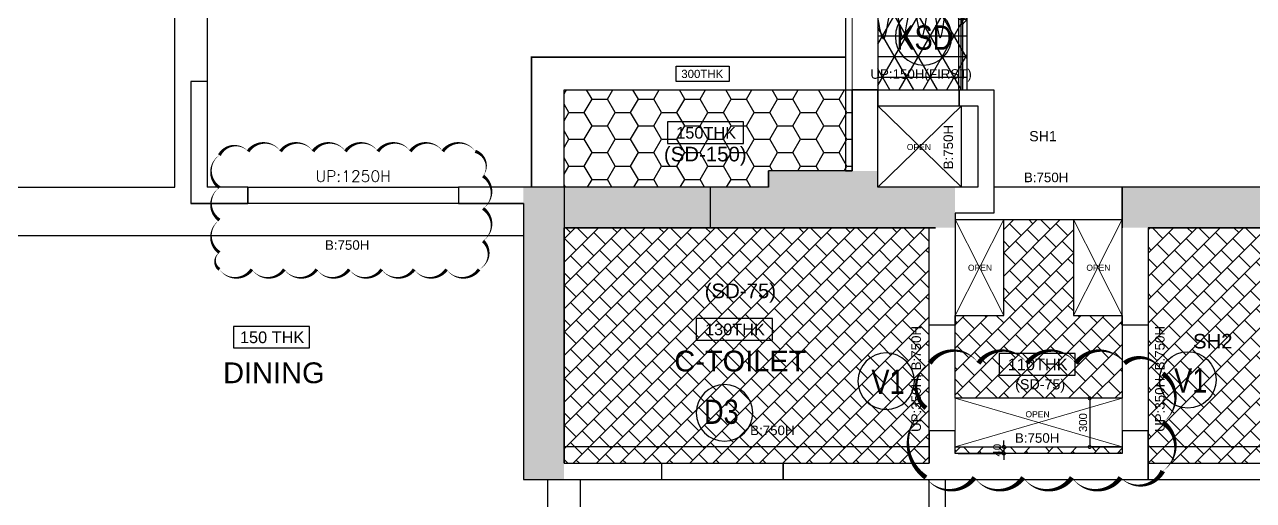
# Model space of a CAD drawing. Header units: millimetres. Extents: x 1124992 to 1258557, y -5767803 to -5695799.
# Drawn here: x 1236621 to 1244196, y -5761888 to -5758958 of the extents above; entities that cross this region are included whole.
import ezdxf
from ezdxf.enums import TextEntityAlignment as Align

# ---------------------------------------------------------------- set-up
doc = ezdxf.new("R2010")
doc.units = ezdxf.units.MM
doc.header["$LTSCALE"] = 1000
doc.header["$MEASUREMENT"] = 0
for name, pattern in [('AUDIT_D_120904163729-0', [0]), ('CONTINOUS', [0]), ('DASHED', [19.05, 12.7, -6.35]), ('HIDDEN', [0.375, 0.25, -0.125]), ('HIDDENX2', [19.05, 12.7, -6.35])]:
    doc.linetypes.add(name, pattern=pattern)
doc.layers.get('0').update_dxf_attribs({"linetype": 'AUDIT_D_120904163729-0'})
for name, color, linetype in [('2-CHANGE 191024-khan', 4, 'Continuous'), ('202_WALL', 7, 'Continuous'), ('203_BEAM', 6, 'DASHED'), ('204_역BEAM', 4, 'Continuous'), ('205_BALCONY', 4, 'Continuous'), ('206_OPEN', 5, 'Continuous'), ('210-DRIP MOULD', 5, 'HIDDEN'), ('210_ROOM NAME', 2, 'Continuous'), ('210_SLAB THK', 2, 'Continuous'), ('216_SLAB DN -150', 81, 'CONTINOUS'), ('216_SLAB DN -620', 181, 'Continuous'), ('216_SLAB DN -75', 11, 'Continuous'), ('216_SLAB SLOPE', 40, 'Continuous'), ('221_BEAM문자', 6, 'Continuous'), ('222_역BEAM문자', 4, 'Continuous'), ('223_발코니문자', 4, 'Continuous'), ('260_Window door symbol', 125, 'Continuous'), ('FOLDED SLAB', 1, 'HIDDEN'), ('T8(T9 IS SIMILAR) - DIMENSION & TEXTING$0$a-window-no', 125, 'Continuous'), ('T8_TYPICAL COLUMNS$0$A-SHEAR WALL THICKENING', 3, 'Continuous')]:
    doc.layers.add(name, color=color, linetype=linetype)
doc.layers.add('T8_REFUGE COLUMNS$0$COL-HATCH', color=7, linetype='Continuous', lineweight=25, true_color=0xa3a3a3)
doc.layers.add('T8_TYPICAL COLUMNS$0$$0$COL-HATCH', color=7, linetype='Continuous', lineweight=25, true_color=0xa3a3a3)
doc.styles.add('arial', font='sanss___.ttf')
doc.styles.add('csmD2007Romans', font='romans.shx', dxfattribs={"bigfont": 'whtmtxt.shx'})
doc.styles.add('T8(T9 IS SIMILAR) - DIMENSION & TEXTING$0$LODHA STANDERD', font='sanss___.ttf')
doc.dimstyles.new('아파트_소', dxfattribs={"dimtxt": 50, "dimasz": 40, "dimexe": 12, "dimexo": 20, "dimgap": 15, "dimtad": 1, "dimtoh": 1, "dimrnd": 0.5, "dimdsep": 46, "dimtxsty": 'arial', "dimblk": 'DOTSMALL', "dimcen": 20, "dimclrd": 3, "dimclre": 3, "dimclrt": 3, "dimazin": 0, "dimtfac": 1, "dimtix": 1, "dimtmove": 2, "dimatfit": 3, "dimfxl": 1.5, "dimtolj": 1, "dimarcsym": 0})

# ---------------------------------------------------------------- blocks, each defined once
blk = doc.blocks.new('T8(T9 IS SIMILAR) - DIMENSION & TEXTING$0$WINDOW TAG')
at = {"layer": 'T8(T9 IS SIMILAR) - DIMENSION & TEXTING$0$a-window-no'}
blk.add_circle((0, 0), 174.1, dxfattribs=at)
at = {"layer": 'T8(T9 IS SIMILAR) - DIMENSION & TEXTING$0$a-window-no', "style": 'T8(T9 IS SIMILAR) - DIMENSION & TEXTING$0$LODHA STANDERD'}
blk.add_attdef('WINDOW', text='', height=150, dxfattribs=at).set_placement((11.3, 2.8), align=Align.MIDDLE_CENTER)
blk = doc.blocks.new('A$C0C2415B0')
at = {"layer": '216_SLAB SLOPE', "color": 6}
for p, q in [((60.2, 0), (42.1, 16.4)), ((42.1, 16.4), (78.3, 16.4)), ((60.2, 0), (78.3, 16.4))]:
    blk.add_line(p, q, dxfattribs=at)
blk.add_lwpolyline([(60.2, 27.5), (60.2, 0)], dxfattribs=at)
blk.add_open_spline([(60.2, 288.5), (103.1, 281.5), (176.1, 264.5), (-111.2, 237.5), (237.8, 207.5), (-119.2, 177.6), (239.9, 147.3), (-119.3, 118.2), (238.3, 85.1), (-59.3, 69.3), (29.1, 38.4), (60.2, 27.5)], degree=3, knots=[61.866951, 61.866951, 61.866951, 61.866951, 206.155281, 412.310563, 618.465844, 824.621125, 1030.776406, 1236.931688, 1443.086969, 1649.24225, 1761.045649, 1761.045649, 1761.045649, 1761.045649], dxfattribs=at)
blk = doc.blocks.new('_DotSmall')
at = {"color": 0, "linetype": 'ByBlock', "const_width": 0.5}
blk.add_lwpolyline([(-0.0625, 0, 1), (0.0625, 0, 1)], format="xyb", close=True, dxfattribs=at)
blk = doc.blocks.new('*D45')
at = {"layer": '2-CHANGE 191024-khan', "color": 3, "linetype": 'ByBlock', "lineweight": -2, "transparency": 16777216}
for p, q in [((1242657.6, -5761559), (1242657.6, -5761519)), ((1242376.8, -5761559), (1242669.6, -5761559)), ((1242376.8, -5761599), (1242669.6, -5761599)), ((1242657.6, -5761559), (1242657.6, -5761599)), ((1242657.6, -5761599), (1242657.6, -5761639))]:
    blk.add_line(p, q, dxfattribs=at)
at = {"layer": '2-CHANGE 191024-khan', "color": 3, "linetype": 'ByBlock', "lineweight": -2, "transparency": 16777216, "xscale": 40, "yscale": 40, "zscale": 40}
for p, rotation in [((1242657.6, -5761559), 270), ((1242657.6, -5761599), 90)]:
    blk.add_blockref('_DotSmall', p, dxfattribs=dict(at, rotation=rotation))
at = {"layer": '2-CHANGE 191024-khan', "color": 3, "linetype": 'ByBlock', "transparency": 16777216, "insert": (1242616.8, -5761579), "char_height": 50, "attachment_point": 5, "rotation": 90, "style": 'arial'}
blk.add_mtext('\\A1;40', dxfattribs=at)
blk = doc.blocks.new('*D46')
at = {"layer": '2-CHANGE 191024-khan', "color": 3, "linetype": 'ByBlock', "lineweight": -2, "transparency": 16777216}
for p, q in [((1243366.7, -5761259), (1243174.5, -5761259)), ((1243186.5, -5761259), (1243186.5, -5761559)), ((1243366.7, -5761559), (1243174.5, -5761559))]:
    blk.add_line(p, q, dxfattribs=at)
at = {"layer": '2-CHANGE 191024-khan', "color": 3, "linetype": 'ByBlock', "lineweight": -2, "transparency": 16777216, "xscale": 40, "yscale": 40, "zscale": 40}
for p, rotation in [((1243186.5, -5761259), 90), ((1243186.5, -5761559), 270)]:
    blk.add_blockref('_DotSmall', p, dxfattribs=dict(at, rotation=rotation))
at = {"layer": '2-CHANGE 191024-khan', "color": 3, "linetype": 'ByBlock', "transparency": 16777216, "insert": (1243145.7, -5761409), "char_height": 50, "attachment_point": 5, "rotation": 90, "style": 'arial'}
blk.add_mtext('\\A1;300', dxfattribs=at)

msp = doc.modelspace()

# ---------------------------------------------------------------- hatches: boundary and pattern name
at = {"layer": '216_SLAB DN -150'}
h = msp.add_hatch(dxfattribs=at)
h.set_pattern_fill('HONEY', color=95, scale=30)
h.set_pattern_definition([(0, (1205400.26, -5568784.796), (142.875, 82.48892), [95.25, -190.5]), (120, (1205400.26, -5568784.796), (-142.875, 82.48892), [95.25, -190.5]), (60, (1205400.26, -5568784.796), (3e-07, 164.97784), [-190.5, 95.25])])
h.paths.add_polyline_path([(1241721.75, -5759359.027), (1241721.75, -5759859.027), (1241206.75, -5759859.027), (1241206.75, -5759959.027), (1239946.726, -5759959.027), (1239946.726, -5759359.027)])
at = {"layer": '216_SLAB DN -620'}
h = msp.add_hatch(dxfattribs=at)
h.set_pattern_fill('NET3', color=256, scale=40)
h.set_pattern_definition([(0, (1275419.73, -5641044.68), (0, 127), []), (60, (1275419.73, -5641044.68), (-109.98523, 63.5), []), (120, (1275419.73, -5641044.68), (-109.98523, -63.5), [])])
h.paths.add_polyline_path([(1241881.75, -5759359.027), (1241881.75, -5757509.027), (1242431.726, -5757509.027), (1242431.726, -5759359.027)])
at = {"layer": '216_SLAB DN -75'}
h = msp.add_hatch(dxfattribs=at)
h.set_pattern_fill('AR-B88', color=15, scale=0.5, angle=45)
h.set_pattern_definition([(45, (1218410.21, -5775414.92), (-71.84205, 71.84205), []), (135, (1218410.21, -5775414.915), (-107.76307, 35.921024), [101.6, -101.6])])
h.paths.add_polyline_path([(1242356.75, -5761259.027), (1243386.653, -5761259.027), (1243386.653, -5760749.027), (1243086.653, -5760749.027), (1243086.653, -5760159.027), (1242656.75, -5760159.027), (1242656.75, -5760749.027), (1242356.75, -5760749.027)])
h = msp.add_hatch(dxfattribs=at)
h.set_pattern_fill('AR-B88', color=15, scale=0.5, angle=45)
h.set_pattern_definition([(45, (1300225.72, -5646979.68), (-71.84205, 71.84205), []), (135, (1300225.725, -5646979.684), (-107.763073, 35.921024), [101.6, -101.6])])
h.paths.add_polyline_path([(1242196.75, -5761659.027), (1239946.726, -5761659.027), (1239946.726, -5761086.527), (1239946.726, -5760209.027), (1242196.75, -5760209.027)])
h = msp.add_hatch(dxfattribs=at)
h.set_pattern_fill('AR-B88', color=15, scale=0.5, angle=45)
h.set_pattern_definition([(45, (1296585.8, -5646979.68), (-71.84205, 71.84205), []), (135, (1296585.8, -5646979.684), (-107.763073, 35.921024), [101.6, -101.6])])
h.paths.add_polyline_path([(1245996.653, -5761659.027), (1243546.653, -5761659.027), (1243546.653, -5761086.527), (1243546.653, -5760209.027), (1245996.653, -5760209.027)])
h = msp.add_hatch(dxfattribs=at)
h.set_pattern_fill('AR-B88', color=15, scale=0.5, angle=45)
h.set_pattern_definition([(45, (1205400.26, -5775414.92), (-71.84205, 71.84205), []), (135, (1205400.26, -5775414.915), (-107.763073, 35.921024), [101.6, -101.6])])
h.paths.add_polyline_path([(1243386.653, -5761559.027), (1242356.75, -5761559.027), (1242356.75, -5761599.027), (1243386.653, -5761599.027)])
at = {"layer": 'T8_REFUGE COLUMNS$0$COL-HATCH', "linetype": 'ByBlock'}
h = msp.add_hatch(color=256, dxfattribs=at)
h.dxf.hatch_style = 1
h.paths.add_polyline_path([(1239696.726, -5761759.027), (1239946.726, -5761759.027), (1239946.726, -5759959.027), (1239696.726, -5759959.027)])
h = msp.add_hatch(color=256, dxfattribs=at)
h.dxf.hatch_style = 1
h.paths.add_polyline_path([(1242356.726, -5759959.027), (1240846.726, -5759959.027), (1240846.726, -5760209.027), (1242356.726, -5760209.027)])
h = msp.add_hatch(color=256, dxfattribs=at)
h.dxf.hatch_style = 1
h.paths.add_polyline_path([(1245996.726, -5760209.027), (1243386.726, -5760209.027), (1243386.726, -5759959.027), (1245996.726, -5759959.027)])
at = {"layer": 'T8_TYPICAL COLUMNS$0$$0$COL-HATCH', "linetype": 'ByBlock'}
h = msp.add_hatch(color=256, dxfattribs=at)
h.dxf.hatch_style = 1
h.paths.add_polyline_path([(1230376.726, -5760209.027), (1232786.726, -5760209.027), (1232786.726, -5759959.027), (1230376.726, -5759959.027)])
h.paths.add_polyline_path([(1239946.726, -5759959.027), (1242356.726, -5759959.027), (1242356.726, -5760209.027), (1239946.726, -5760209.027)])
at = {"layer": 'T8_TYPICAL COLUMNS$0$A-SHEAR WALL THICKENING', "linetype": 'ByBlock'}
h = msp.add_hatch(color=31, dxfattribs=at)
h.dxf.hatch_style = 1
h.paths.add_polyline_path([(1241206.75, -5759859.027), (1241881.75, -5759859.027), (1241881.75, -5759959.027), (1241206.75, -5759959.027)])

# ---------------------------------------------------------------- linework, layer by layer
at = {"layer": '2-CHANGE 191024-khan', "linetype": 'ByBlock'}
for points in [[(1237822.502, -5760465.642, 0, 20, 0.52056705), (1238022.502, -5760465.642, 0, 20, 0.52056705), (1238222.502, -5760465.642, 0, 20, 0.52056705), (1238422.502, -5760465.642, 0, 20, 0.52056705), (1238622.502, -5760465.642, 0, 20, 0.52056705), (1238822.502, -5760465.642, 0, 20, 0.52056705), (1239022.502, -5760465.642, 0, 20, 0.52056705), (1239222.502, -5760465.642, 0, 20, 0.52056705), (1239422.502, -5760465.642, 0, 20, 0.52056705), (1239447.461, -5760290.601, 0, 20, 0.52056705), (1239447.461, -5760090.601, 0, 20, 0.52056705), (1239447.461, -5759890.601, 0, 20, 0.52056705), (1239399.253, -5759738.81, 0, 20, 0.52056705), (1239199.253, -5759738.81, 0, 20, 0.52056705), (1238999.253, -5759738.81, 0, 20, 0.52056705), (1238799.253, -5759738.81, 0, 20, 0.52056705), (1238599.253, -5759738.81, 0, 20, 0.52056705), (1238399.253, -5759738.81, 0, 20, 0.52056705), (1238199.253, -5759738.81, 0, 20, 0.52056705), (1237999.253, -5759738.81, 0, 20, 0.52056705), (1237822.502, -5759762.059, 0, 20, 0.52056705), (1237822.502, -5759962.059, 0, 20, 0.52056705), (1237822.502, -5760162.059, 0, 20, 0.52056705), (1237822.502, -5760362.059, 0, 20, 0.52056705)], [(1242177.152, -5761747.471, 0, 30, 0.52056705), (1242477.152, -5761747.471, 0, 30, 0.52056705), (1242777.152, -5761747.471, 0, 30, 0.52056705), (1243077.152, -5761747.471, 0, 30, 0.52056705), (1243377.152, -5761747.471, 0, 30, 0.52056705), (1243637.077, -5761707.395, 0, 30, 0.52056705), (1243637.077, -5761407.395, 0, 30, 0.52056705), (1243637.077, -5761107.395, 0, 30, 0.52056705), (1243400.714, -5761043.758, 0, 30, 0.52056705), (1243100.714, -5761043.758, 0, 30, 0.52056705), (1242800.714, -5761043.758, 0, 30, 0.52056705), (1242500.714, -5761043.758, 0, 30, 0.52056705), (1242200.714, -5761043.758, 0, 30, 0.52056705), (1242177.152, -5761320.197, 0, 30, 0.52056705)]]:
    msp.add_lwpolyline(points, format="xyseb", close=True, dxfattribs=at)
at = {"layer": '202_WALL', "linetype": 'ByBlock'}
for p, q in [((1237646.726, -5759309.027), (1237646.726, -5760059.027)), ((1237746.726, -5759309.027), (1237646.726, -5759309.027)), ((1237746.726, -5759309.027), (1237746.726, -5759959.027)), ((1241721.75, -5759859.027), (1241721.75, -5759359.027)), ((1241881.75, -5759959.027), (1241881.75, -5759359.027)), ((1242381.75, -5759359.027), (1242381.75, -5759459.027)), ((1242381.75, -5759359.027), (1242596.75, -5759359.027)), ((1242596.75, -5759359.027), (1242596.75, -5760119.027)), ((1242381.75, -5759459.027), (1242496.75, -5759459.027)), ((1242496.75, -5759459.027), (1242496.75, -5759959.027)), ((1241721.75, -5759859.027), (1241206.75, -5759859.027)), ((1241206.75, -5759959.027), (1241206.75, -5759859.027)), ((1237996.726, -5759959.027), (1237746.726, -5759959.027)), ((1237996.726, -5759959.027), (1237996.726, -5760059.027)), ((1241206.75, -5759959.027), (1239296.726, -5759959.027)), ((1239296.726, -5759959.027), (1239296.726, -5760059.027)), ((1242496.75, -5759959.027), (1241881.75, -5759959.027)), ((1246246.653, -5759959.027), (1243386.653, -5759959.027)), ((1243386.653, -5759959.027), (1243386.653, -5760209.027)), ((1243386.653, -5760809.027), (1243386.653, -5759959.027)), ((1237996.726, -5760059.027), (1237646.726, -5760059.027)), ((1239696.726, -5760059.027), (1239296.726, -5760059.027)), ((1239696.726, -5760059.027), (1239696.726, -5761759.027)), ((1242596.75, -5760119.027), (1242356.75, -5760119.027)), ((1242356.75, -5760119.027), (1242356.75, -5760809.027)), ((1239946.726, -5760209.027), (1242196.75, -5760209.027)), ((1239946.726, -5761659.027), (1239946.726, -5760209.027)), ((1242196.75, -5760809.027), (1242196.75, -5760209.027)), ((1243546.653, -5760209.027), (1245996.653, -5760209.027)), ((1243546.653, -5760209.027), (1243546.653, -5760809.027)), ((1242356.75, -5760809.027), (1242196.75, -5760809.027)), ((1243546.653, -5760809.027), (1243386.653, -5760809.027)), ((1242356.75, -5761459.027), (1242196.75, -5761459.027)), ((1242196.75, -5761459.027), (1242196.75, -5761659.027)), ((1242356.75, -5761599.027), (1242356.75, -5761459.027)), ((1243546.653, -5761459.027), (1243386.653, -5761459.027)), ((1243386.653, -5761459.027), (1243386.653, -5761599.027)), ((1243546.653, -5761759.027), (1243546.653, -5761459.027)), ((1243386.653, -5761599.027), (1242356.75, -5761599.027)), ((1239946.726, -5761659.027), (1240546.75, -5761659.027)), ((1240546.75, -5761659.027), (1240546.75, -5761759.027)), ((1241296.75, -5761659.027), (1241296.75, -5761759.027)), ((1241296.75, -5761659.027), (1242196.75, -5761659.027)), ((1239696.726, -5761759.027), (1240546.75, -5761759.027)), ((1241296.75, -5761759.027), (1243546.653, -5761759.027))]:
    msp.add_line(p, q, dxfattribs=at)
at = {"layer": '202_WALL', "color": 252, "linetype": 'HIDDENX2'}
for p, q in [((1239946.726, -5759959.027), (1239946.726, -5760209.027)), ((1240846.75, -5759959.027), (1240846.75, -5760209.027))]:
    msp.add_line(p, q, dxfattribs=at)
at = {"layer": '202_WALL', "linetype": 'ByBlock'}
msp.add_lwpolyline([(1241881.75, -5759359.027), (1241721.75, -5759359.027)], dxfattribs=at)
at = {"layer": '203_BEAM', "linetype": 'ByBlock'}
msp.add_line((1243386.653, -5759959.027), (1242596.75, -5759959.027), dxfattribs=at)
at = {"layer": '203_BEAM'}
for points in [[(1235186.726, -5759959.027), (1237546.726, -5759959.027), (1237546.726, -5757509.027), (1237646.726, -5757509.027), (1237646.726, -5758409.027), (1237746.726, -5758409.027), (1237746.726, -5759309.027), (1237646.726, -5759309.027), (1237646.726, -5760059.027), (1237996.726, -5760059.027), (1237996.726, -5759959.027), (1239296.726, -5759959.027), (1239296.726, -5760059.027), (1239696.726, -5760059.027), (1239696.726, -5760259.027), (1233036.726, -5760259.027)], [(1241681.75, -5759859.027), (1241681.75, -5759859.027), (1241721.75, -5759859.027), (1241721.75, -5759359.027), (1241881.75, -5759359.027), (1241881.75, -5759459.027), (1242381.75, -5759459.027), (1242381.75, -5759359.027), (1242431.726, -5759359.027), (1242431.726, -5757509.027), (1241881.75, -5757509.027), (1241881.75, -5757859.027), (1241681.75, -5757859.027), (1241681.75, -5759859.027)], [(1242356.75, -5760159.027), (1243386.653, -5760159.027), (1243386.653, -5759959.027), (1242596.75, -5759959.027), (1242596.75, -5760119.027), (1242356.75, -5760119.027), (1242356.75, -5760159.027)]]:
    msp.add_lwpolyline(points, dxfattribs=at)
for points in [[(1242396.75, -5759459.027), (1242496.75, -5759459.027), (1242496.75, -5759959.027), (1242396.75, -5759959.027)], [(1242196.75, -5761559.027), (1239946.726, -5761559.027), (1239946.726, -5761659.027), (1240546.75, -5761659.027), (1240546.75, -5761759.027), (1241296.75, -5761759.027), (1241296.75, -5761659.027), (1242196.75, -5761659.027)], [(1242356.75, -5761559.027), (1243386.653, -5761559.027), (1243386.653, -5761599.027), (1242356.75, -5761599.027)], [(1244296.726, -5761759.027), (1244296.726, -5761659.027), (1245996.653, -5761659.027), (1245996.653, -5761559.027), (1243546.653, -5761559.027), (1243546.653, -5761759.027)], [(1239846.726, -5761759.027), (1240046.726, -5761759.027), (1240046.726, -5762759.027), (1239846.726, -5762759.027)], [(1242296.75, -5762659.027), (1242196.75, -5762659.027), (1242196.75, -5761759.027), (1242296.75, -5761759.027)]]:
    msp.add_lwpolyline(points, close=True, dxfattribs=at)
at = {"layer": '204_역BEAM', "linetype": 'ByBlock'}
msp.add_lwpolyline([(1237996.726, -5759959.027), (1239296.726, -5759959.027), (1239296.726, -5760059.027), (1237996.726, -5760059.027), (1237996.726, -5759959.027)], dxfattribs=at)
at = {"layer": '205_BALCONY', "linetype": 'Continuous', "lineweight": 0}
for points in [[(1241721.75, -5757859.027), (1241881.75, -5757859.027), (1241881.75, -5759359.027), (1241721.75, -5759359.027)], [(1241881.75, -5759359.027), (1242381.75, -5759359.027), (1242381.75, -5759459.027), (1241881.75, -5759459.027)], [(1242356.75, -5761459.027), (1242196.75, -5761459.027), (1242196.75, -5760809.027), (1242356.75, -5760809.027)], [(1243546.653, -5761459.027), (1243386.653, -5761459.027), (1243386.653, -5760809.027), (1243546.653, -5760809.027)]]:
    msp.add_lwpolyline(points, close=True, dxfattribs=at)
at = {"layer": '206_OPEN', "lineweight": 0}
for points in [[(1242396.75, -5759959.027), (1241881.75, -5759959.027), (1241881.75, -5759459.027), (1242396.75, -5759459.027), (1242396.75, -5759959.027), (1241881.75, -5759459.027), (1242396.75, -5759459.027), (1241881.75, -5759959.027)], [(1242656.75, -5760749.027), (1242356.75, -5760749.027), (1242356.75, -5760159.027), (1242656.75, -5760159.027), (1242656.75, -5760749.027), (1242356.75, -5760159.027), (1242656.75, -5760159.027), (1242356.75, -5760749.027)], [(1243386.653, -5760749.027), (1243086.653, -5760749.027), (1243086.653, -5760159.027), (1243386.653, -5760159.027), (1243386.653, -5760749.027), (1243086.653, -5760159.027), (1243386.653, -5760159.027), (1243086.653, -5760749.027)], [(1242356.75, -5761259.027), (1243386.653, -5761259.027), (1243386.653, -5761559.027), (1242356.75, -5761559.027), (1242356.75, -5761259.027), (1243386.653, -5761559.027), (1242356.75, -5761559.027), (1243386.653, -5761259.027)]]:
    msp.add_lwpolyline(points, dxfattribs=at)
at = {"layer": '210-DRIP MOULD', "linetype": 'DASHED', "lineweight": -3}
msp.add_line((1242391.726, -5757509.027), (1242391.726, -5759359.027), dxfattribs=at)
msp.add_lwpolyline([(1242378.726, -5757509.027), (1242378.726, -5759359.027), (1242404.726, -5759359.027), (1242404.726, -5757509.027)], close=True, dxfattribs=at)
at = {"layer": '210_SLAB THK', "color": 2}
for points in [[(1240637.061, -5759307.754), (1240637.061, -5759215.111), (1240965.142, -5759215.111), (1240965.142, -5759307.754)], [(1241053.228, -5759689.864), (1241053.228, -5759557.517), (1240584.541, -5759557.517), (1240584.541, -5759689.864)], [(1241230.681, -5760900.913), (1241230.681, -5760768.566), (1240761.994, -5760768.566), (1240761.994, -5760900.913)], [(1238378.042, -5760949.444), (1238378.042, -5760817.097), (1237909.355, -5760817.097), (1237909.355, -5760949.444)], [(1243096.828, -5761116.348), (1243096.828, -5760984), (1242628.141, -5760984), (1242628.141, -5761116.348)]]:
    msp.add_lwpolyline(points, close=True, dxfattribs=at)
at = {"layer": '216_SLAB DN -150'}
msp.add_lwpolyline([(1241721.75, -5759359.027), (1241721.75, -5759859.027), (1241206.75, -5759859.027), (1241206.75, -5759859.027), (1241206.75, -5759859.027), (1241206.75, -5759959.027), (1239946.726, -5759959.027), (1239946.726, -5759359.027), (1241721.75, -5759359.027)], dxfattribs=at)
at = {"layer": '216_SLAB DN -620', "color": 192}
msp.add_lwpolyline([(1241881.75, -5759359.027), (1242431.726, -5759359.027), (1242431.726, -5757509.027), (1241881.75, -5757509.027)], close=True, dxfattribs=at)
at = {"layer": '216_SLAB DN -75'}
msp.add_lwpolyline([(1242656.75, -5760159.027), (1243086.653, -5760159.027), (1243086.653, -5760749.027), (1243386.653, -5760749.027), (1243386.653, -5761259.027), (1242356.75, -5761259.027), (1242356.75, -5760749.027), (1242656.75, -5760749.027), (1242656.75, -5760159.027)], dxfattribs=at)
for points in [[(1242236.75, -5760209.027), (1239946.726, -5760209.027), (1239946.726, -5760209.027), (1239946.726, -5760209.027), (1239946.726, -5761659.027), (1239946.726, -5761659.027), (1239946.726, -5761659.027), (1242196.75, -5761659.027), (1242196.75, -5760209.027)], [(1245996.653, -5760209.027), (1243546.653, -5760209.027), (1243546.653, -5760209.027), (1243546.653, -5760209.027), (1243546.653, -5761659.027), (1243546.653, -5761659.027), (1243546.653, -5761659.027), (1245996.653, -5761659.027), (1245996.653, -5760209.027)], [(1242356.75, -5761559.027), (1243386.653, -5761559.027), (1243386.653, -5761599.027), (1242356.75, -5761599.027)]]:
    msp.add_lwpolyline(points, close=True, dxfattribs=at)
at = {"layer": 'FOLDED SLAB', "linetype": 'HIDDENX2', "const_width": 10}
msp.add_lwpolyline([(1241681.75, -5759159.027), (1239746.726, -5759159.027), (1239746.726, -5759959.027)], dxfattribs=at)

# ---------------------------------------------------------------- block references
at = {"layer": '216_SLAB SLOPE', "xscale": -1.906312773688221, "yscale": 1.906312773688221, "zscale": 1.906312773688221, "rotation": 90}
msp.add_blockref('A$C0C2415B0', (1242431.726, -5758810.853), dxfattribs=at)
at = {"layer": '260_Window door symbol'}
ref = msp.add_blockref('T8(T9 IS SIMILAR) - DIMENSION & TEXTING$0$WINDOW TAG', (1242162.879, -5759032.898), dxfattribs=dict(at, xscale=-1, rotation=180))
ref.add_attrib('WINDOW', 'KSD', dxfattribs={"layer": 'T8(T9 IS SIMILAR) - DIMENSION & TEXTING$0$a-window-no', "height": 150, "style": 'T8(T9 IS SIMILAR) - DIMENSION & TEXTING$0$LODHA STANDERD', "width": 0.8}).set_placement((1242167.313, -5759038.158), align=Align.MIDDLE_CENTER)
ref = msp.add_blockref('T8(T9 IS SIMILAR) - DIMENSION & TEXTING$0$WINDOW TAG', (1241932.131, -5761154.588, 0), dxfattribs=dict(at, xscale=-1, rotation=180))
ref.add_attrib('WINDOW', 'V1', dxfattribs={"layer": 'T8(T9 IS SIMILAR) - DIMENSION & TEXTING$0$a-window-no', "height": 150, "style": 'T8(T9 IS SIMILAR) - DIMENSION & TEXTING$0$LODHA STANDERD', "width": 0.8}).set_placement((1241943.478, -5761157.379, 0), align=Align.MIDDLE_CENTER)
ref = msp.add_blockref('T8(T9 IS SIMILAR) - DIMENSION & TEXTING$0$WINDOW TAG', (1243791.398, -5761146.455, 0), dxfattribs=dict(at, rotation=180))
ref.add_attrib('WINDOW', 'V1', dxfattribs={"layer": 'T8(T9 IS SIMILAR) - DIMENSION & TEXTING$0$a-window-no', "height": 150, "style": 'T8(T9 IS SIMILAR) - DIMENSION & TEXTING$0$LODHA STANDERD', "width": 0.8}).set_placement((1243809.352, -5761149.246, 0), align=Align.MIDDLE_CENTER)
ref = msp.add_blockref('T8(T9 IS SIMILAR) - DIMENSION & TEXTING$0$WINDOW TAG', (1240935.565, -5761349.489), dxfattribs=dict(at, xscale=-1))
ref.add_attrib('WINDOW', 'D3', dxfattribs={"layer": 'T8(T9 IS SIMILAR) - DIMENSION & TEXTING$0$a-window-no', "height": 150, "style": 'T8(T9 IS SIMILAR) - DIMENSION & TEXTING$0$LODHA STANDERD', "width": 0.8}).set_placement((1240916.152, -5761341.966), align=Align.MIDDLE_CENTER)

# ---------------------------------------------------------------- texts
at = {"layer": '206_OPEN', "linetype": 'Continuous', "lineweight": 0, "style": 'arial'}
for p in [(1242059.459, -5759730.615), (1242436.19, -5760474.157), (1243166.092, -5760474.157), (1242790.841, -5761376.495)]:
    msp.add_text('OPEN', height=37.5, dxfattribs=at).set_placement(p)
at = {"layer": '210_ROOM NAME', "style": 'arial'}
for s, p in [('C-TOILET', (1240626.239, -5761094.218)), ('DINING', (1237845.189, -5761166.506))]:
    msp.add_text(s, height=128, dxfattribs=at).set_placement(p)
at = {"layer": '210_ROOM NAME', "attachment_point": 9, "style": 'arial'}
for s, insert, char_height, width in [('SH1', (1242984.197, -5759677.501, 0), 62.72, 1714.6891), ('SH2', (1244066.955, -5760953.891, 0), 89.6, 2449.55586)]:
    msp.add_mtext(s, dxfattribs=dict(at, insert=insert, char_height=char_height, width=width))
at = {"layer": '210_SLAB THK', "color": 2, "attachment_point": 8, "line_spacing_factor": 0.94556, "style": 'arial'}
for s, insert, char_height, width in [('300THK', (1240798.535, -5759287.672), 50.4, 372.33), ('150THK', (1240822.551, -5759661.174), 72, 531.9), ('150 THK', (1238147.365, -5760920.755), 72, 531.9), ('130THK', (1241000.004, -5760872.224), 72, 531.9), ('110THK', (1242866.151, -5761087.658), 72, 531.9)]:
    msp.add_mtext(s, dxfattribs=dict(at, insert=insert, char_height=char_height, width=width))
at = {"layer": '216_SLAB SLOPE', "line_spacing_factor": 0.96736, "style": 'arial'}
for s, insert, char_height, attachment_point in [('{\\C6;(SD-150)}', (1240817.087, -5759710.5), 90, 2), ('{\\C6;(SD-75)}', (1241033.666, -5760670.019), 90, 8), ('{\\C6;(SD-75)}', (1242881.192, -5761223.886), 63, 8)]:
    msp.add_mtext(s, dxfattribs=dict(at, insert=insert, char_height=char_height, attachment_point=attachment_point))
at = {"layer": '221_BEAM문자', "linetype": 'Continuous', "lineweight": 0, "style": 'arial'}
msp.add_text('B:750H', height=58.8, rotation=90, dxfattribs=at).set_placement((1242314.894, -5759712.751), align=Align.MIDDLE)
for p in [(1242918.155, -5759899.21), (1238609.857, -5760315.546), (1241230.744, -5761456.951), (1242862.765, -5761503.875)]:
    msp.add_text('B:750H', height=58.8, dxfattribs=at).set_placement(p, align=Align.MIDDLE)
at = {"layer": '222_역BEAM문자', "linetype": 'ByBlock', "style": 'csmD2007Romans'}
msp.add_text('UP:1250H', height=70, dxfattribs=at).set_placement((1238646.726, -5759891.5), align=Align.MIDDLE)
at = {"layer": '223_발코니문자', "linetype": 'Continuous', "lineweight": 0, "style": 'arial'}
msp.add_text('UP:150H(FIRST)', height=58.8, dxfattribs=at).set_placement((1242147.492, -5759269.762), align=Align.MIDDLE)
for p in [(1242121.88, -5761140.15), (1243623.916, -5761140.15)]:
    msp.add_text('UP:350H, B:750H', height=58.8, rotation=90, dxfattribs=at).set_placement(p, align=Align.MIDDLE)

# ---------------------------------------------------------------- dimensions: what is measured, and where the dimension line sits
at = {"layer": '2-CHANGE 191024-khan', "linetype": 'ByBlock'}
for base, p1, p2, picture, middle in [((1243186.495, -5761559.027), (1243386.653, -5761259.027), (1243386.653, -5761559.027), '*D46', (1243145.706, -5761409.027)), ((1242657.586, -5761599.027), (1242356.75, -5761559.027), (1242356.75, -5761599.027), '*D45', (1242616.831, -5761579.027))]:
    dim = msp.add_linear_dim(base=base, p1=p1, p2=p2, angle=90, dimstyle='아파트_소', dxfattribs=at)
    dim.commit()
    dim.dimension.update_dxf_attribs({"geometry": picture, "text_midpoint": middle})

doc.saveas('drawing.dxf')
